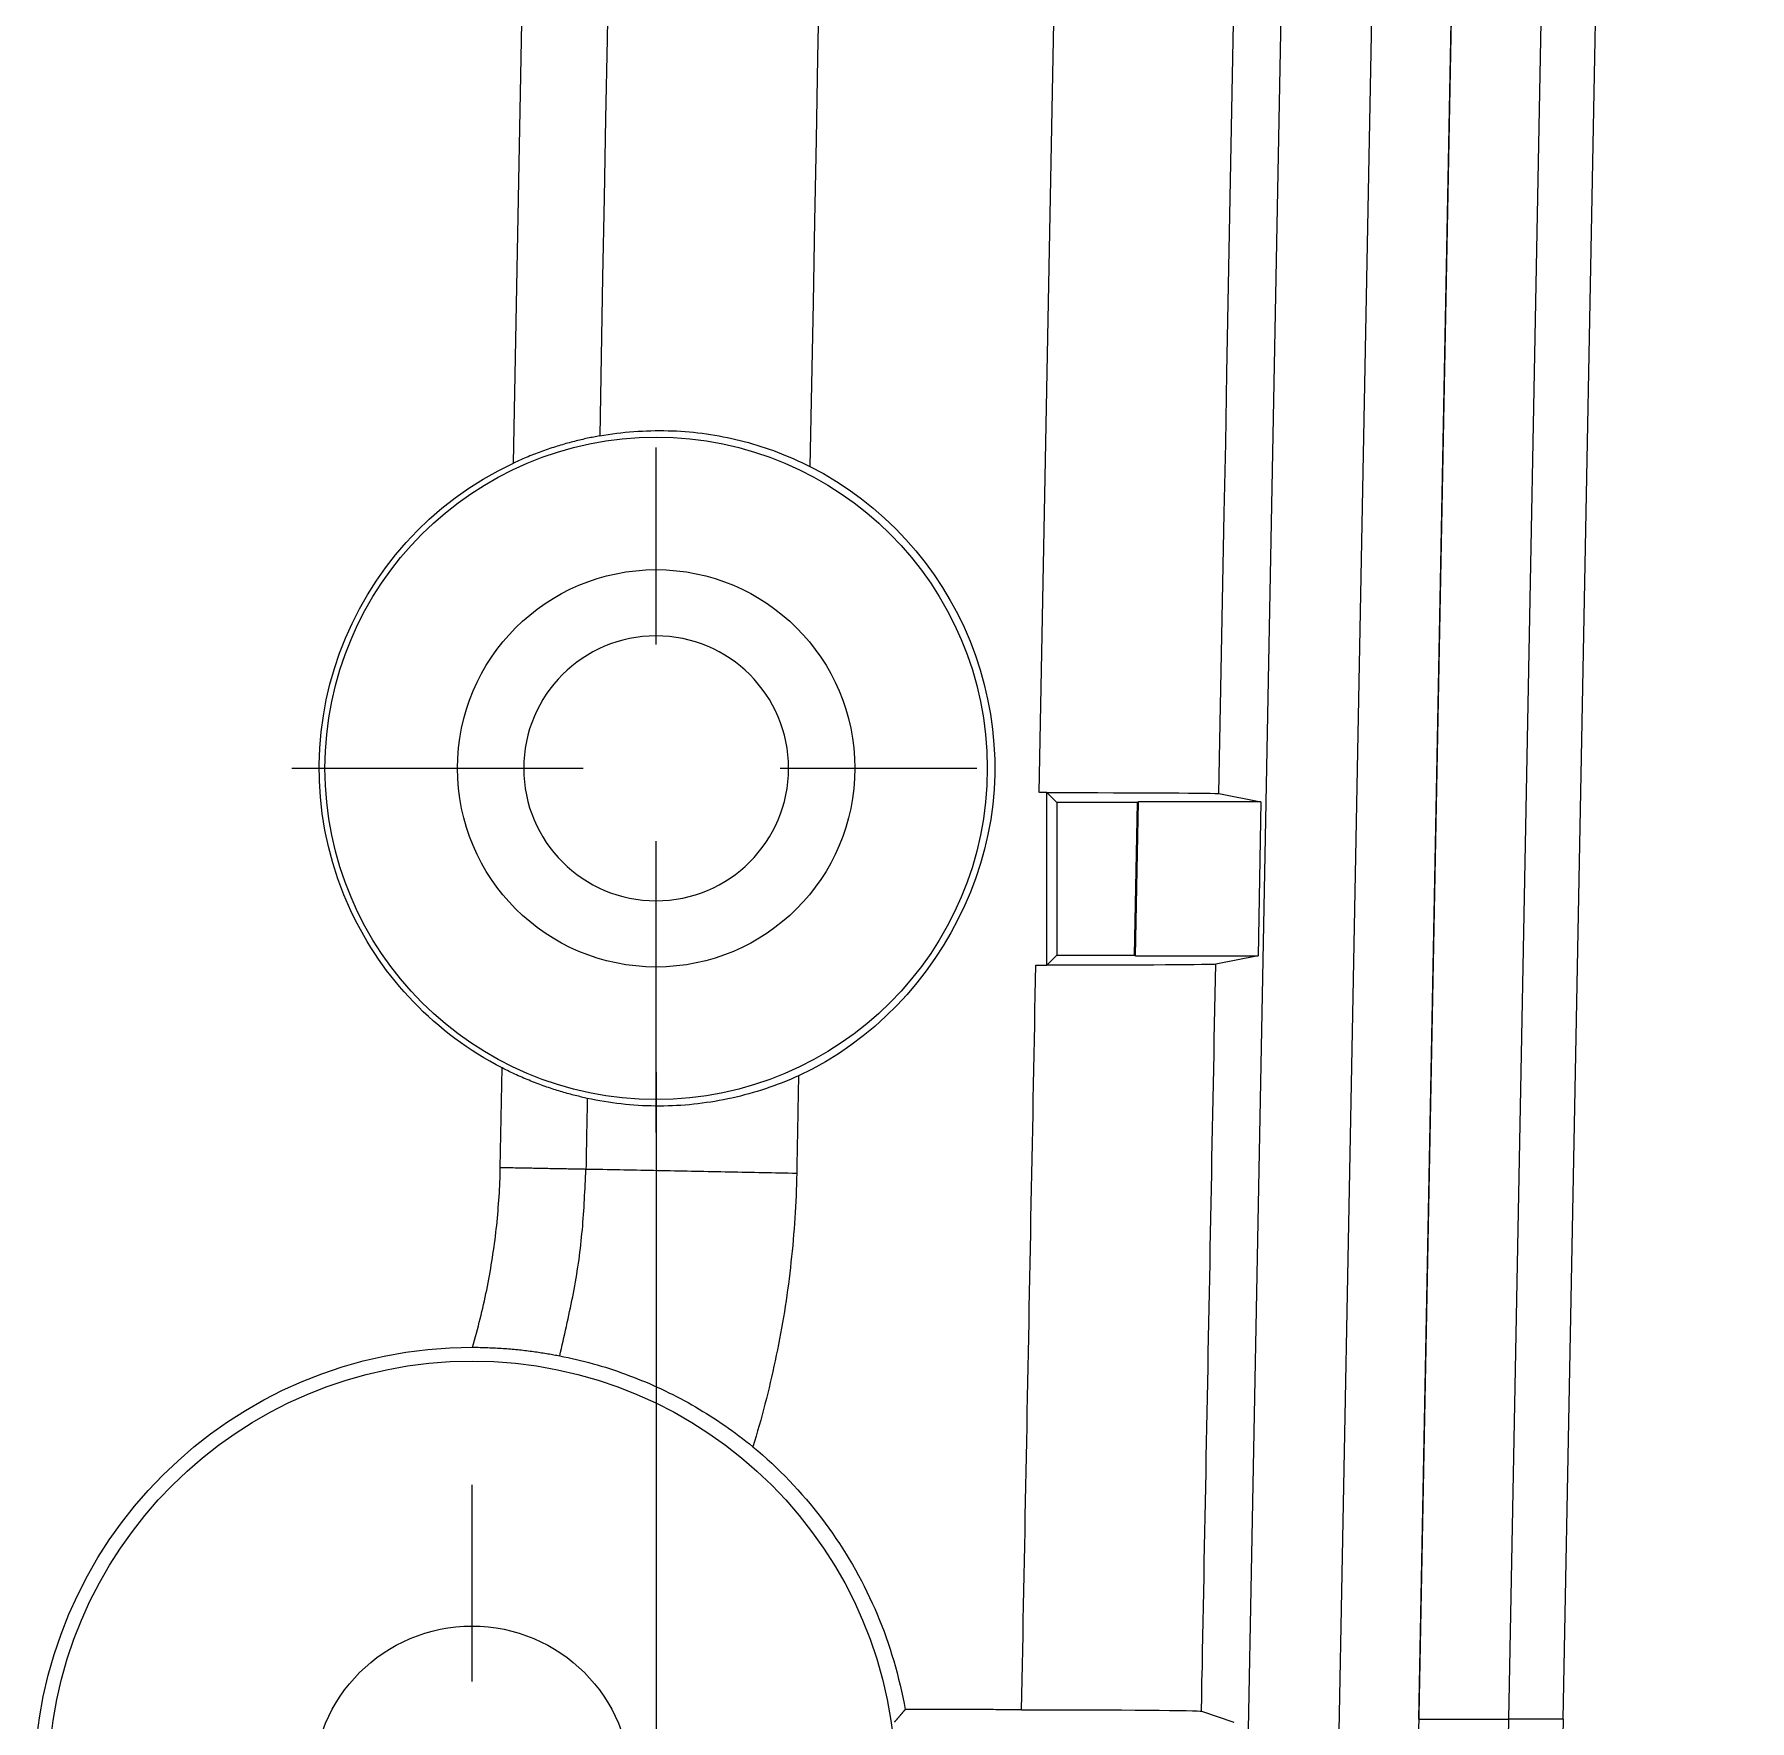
# Model space of a CAD drawing. Header units: inches. Extents: x 0 to 40, y 35.9 to 64.1.
# Drawn here: x 28.099 to 28.971, y 42.959 to 43.816 of the extents above; entities that cross this region are included whole.
import ezdxf

# ---------------------------------------------------------------- set-up
doc = ezdxf.new("R2010")
doc.units = ezdxf.units.IN
doc.header["$MEASUREMENT"] = 0
for name, pattern in [('AI-Linetype-44', [0.319717, 0.14808, -0.057213, 0.057213, -0.057213]), ('AI-Linetype-45', [0.319717, 0.14808, -0.057213, 0.057213, -0.057213]), ('AI-Linetype-51', [0.409239, 0.189542, -0.073232, 0.073232, -0.073232])]:
    doc.linetypes.add(name, pattern=pattern)
doc.layers.add('2', color=7, linetype='Continuous')

# ---------------------------------------------------------------- blocks, each defined once
blk = doc.blocks.new('block 1902')
at = {"layer": '2', "color": 7, "lineweight": 18, "true_color": 0xffffff}
blk.add_lwpolyline([(28.80289, 42.95989), (28.8484, 42.95989)], dxfattribs=at)
blk = doc.blocks.new('block 1905')
at = {"layer": '2', "color": 80, "lineweight": 18, "true_color": 0x3fff00}
blk.add_lwpolyline([(28.94325, 47.93785), (28.8484, 42.95989)], dxfattribs=at)
blk = doc.blocks.new('block 1907')
at = {"layer": '2', "color": 80, "lineweight": 18, "true_color": 0x3fff00}
blk.add_lwpolyline([(28.80289, 42.95989), (28.89774, 47.93871)], dxfattribs=at)
blk = doc.blocks.new('block 1908')
at = {"layer": '2', "color": 80, "lineweight": 18, "true_color": 0x3fff00}
blk.add_lwpolyline([(28.80289, 42.95989), (28.8484, 42.95989)], dxfattribs=at)
blk = doc.blocks.new('block 1912')
at = {"layer": '2', "color": 80, "lineweight": 18, "true_color": 0x3fff00}
blk.add_lwpolyline([(28.8762, 42.95989), (28.8484, 42.95989)], dxfattribs=at)
blk = doc.blocks.new('block 1913')
at = {"layer": '2', "color": 80, "lineweight": 18, "true_color": 0x3fff00}
blk.add_lwpolyline([(28.8762, 42.95989), (28.97101, 47.93733)], dxfattribs=at)
blk = doc.blocks.new('block 1937')
at = {"layer": '2', "color": 7, "lineweight": 18, "true_color": 0xffffff}
blk.add_lwpolyline([(28.61889, 43.42564), (28.61889, 43.34816)], dxfattribs=at)
blk = doc.blocks.new('block 1943')
at = {"layer": '2', "color": 7, "lineweight": 18, "true_color": 0xffffff}
blk.add_lwpolyline([(28.65823, 43.34816), (28.65885, 43.34778)], dxfattribs=at)
blk = doc.blocks.new('block 1987')
at = {"layer": '2', "color": 7, "lineweight": 18, "true_color": 0xffffff}
blk.add_lwpolyline([(28.72262, 43.42598), (28.66034, 43.42598)], dxfattribs=at)
blk = doc.blocks.new('block 1993')
at = {"layer": '2', "color": 7, "lineweight": 18, "true_color": 0xffffff}
blk.add_lwpolyline([(28.65971, 43.42564), (28.61889, 43.42564)], dxfattribs=at)
blk = doc.blocks.new('block 1995')
at = {"layer": '2', "color": 7, "lineweight": 18, "true_color": 0xffffff}
blk.add_lwpolyline([(28.65885, 43.34778), (28.72114, 43.34778)], dxfattribs=at)
blk = doc.blocks.new('block 2027')
at = {"layer": '2', "color": 7, "lineweight": 18, "true_color": 0xffffff}
blk.add_lwpolyline([(28.72114, 43.34778), (28.69964, 43.3435)], dxfattribs=at)
blk = doc.blocks.new('block 2060')
at = {"layer": '2', "color": 7, "lineweight": 18, "true_color": 0xffffff}
blk.add_lwpolyline([(28.34287, 43.5982), (28.38132, 45.63112)], dxfattribs=at)
blk = doc.blocks.new('block 2063')
at = {"layer": '2', "color": 7, "lineweight": 18, "true_color": 0xffffff}
blk.add_lwpolyline([(28.8762, 42.95989), (28.8484, 42.95989)], dxfattribs=at)
blk = doc.blocks.new('block 2082')
at = {"layer": '2', "color": 7, "lineweight": 18, "true_color": 0xffffff}
blk.add_lwpolyline([(28.72262, 43.42598), (28.72114, 43.34778)], dxfattribs=at)
blk = doc.blocks.new('block 2101')
at = {"layer": '2', "color": 7, "lineweight": 18, "true_color": 0xffffff}
blk.add_lwpolyline([(28.76172, 42.91831), (28.85736, 47.9395)], dxfattribs=at)
blk = doc.blocks.new('block 2104')
at = {"layer": '2', "color": 7, "lineweight": 18, "true_color": 0xffffff}
blk.add_lwpolyline([(28.89774, 47.93871), (28.8021, 42.91755)], dxfattribs=at)
blk = doc.blocks.new('block 2141')
at = {"layer": '2', "color": 7, "lineweight": 18, "true_color": 0xffffff}
blk.add_lwpolyline([(28.61376, 43.34302), (28.61376, 43.43077)], dxfattribs=at)
blk = doc.blocks.new('block 2202')
at = {"layer": '2', "color": 7, "lineweight": 18, "true_color": 0xffffff}
blk.add_lwpolyline([(28.33608, 43.24015), (28.33705, 43.29083)], dxfattribs=at)
blk = doc.blocks.new('block 2207')
at = {"layer": '2', "color": 7, "lineweight": 18, "true_color": 0xffffff}
blk.add_lwpolyline([(28.61889, 43.42564), (28.61376, 43.43077)], dxfattribs=at)
blk = doc.blocks.new('block 2208')
at = {"layer": '2', "color": 7, "lineweight": 18, "true_color": 0xffffff}
blk.add_lwpolyline([(28.61376, 43.34302), (28.61889, 43.34816)], dxfattribs=at)
blk = doc.blocks.new('block 2209')
at = {"layer": '2', "color": 7, "lineweight": 18, "true_color": 0xffffff}
blk.add_lwpolyline([(28.61889, 43.34816), (28.65823, 43.34816)], dxfattribs=at)
blk = doc.blocks.new('block 2210')
at = {"layer": '2', "color": 7, "lineweight": 18, "true_color": 0xffffff}
blk.add_lwpolyline([(28.65971, 43.42564), (28.65823, 43.34816)], dxfattribs=at)
blk = doc.blocks.new('block 2211')
at = {"layer": '2', "color": 7, "lineweight": 18, "true_color": 0xffffff}
blk.add_lwpolyline([(28.66034, 43.42598), (28.65971, 43.42564)], dxfattribs=at)
blk = doc.blocks.new('block 2212')
at = {"layer": '2', "color": 7, "lineweight": 18, "true_color": 0xffffff}
blk.add_lwpolyline([(28.65885, 43.34778), (28.66034, 43.42598)], dxfattribs=at)
blk = doc.blocks.new('block 2219')
at = {"layer": '2', "color": 7, "lineweight": 18, "true_color": 0xffffff}
blk.add_lwpolyline([(28.7013, 43.43025), (28.72262, 43.42598)], dxfattribs=at)
blk = doc.blocks.new('block 2220')
at = {"layer": '2', "color": 7, "lineweight": 18, "true_color": 0xffffff}
blk.add_lwpolyline([(28.69241, 42.96399), (28.70884, 42.95848)], dxfattribs=at)
blk = doc.blocks.new('block 2222')
at = {"layer": '2', "color": 7, "lineweight": 18, "true_color": 0xffffff}
blk.add_lwpolyline([(28.71563, 42.91917), (28.8113, 47.94036)], dxfattribs=at)
blk = doc.blocks.new('block 2228')
at = {"layer": '2', "color": 7, "lineweight": 18, "true_color": 0xffffff}
blk.add_lwpolyline([(28.8484, 42.95989), (28.84737, 42.90456)], dxfattribs=at)
blk = doc.blocks.new('block 2230')
at = {"layer": '2', "color": 7, "lineweight": 18, "true_color": 0xffffff}
blk.add_lwpolyline([(28.8762, 42.95989), (28.87524, 42.90815)], dxfattribs=at)
blk = doc.blocks.new('block 2270')
at = {"layer": '2', "color": 7, "lineweight": 18, "true_color": 0xffffff}
blk.add_open_spline([(28.58354, 43.4431), (28.58354, 43.53602), (28.5082, 43.61136), (28.41525, 43.61136), (28.32234, 43.61136), (28.24699, 43.53602), (28.24699, 43.4431), (28.24699, 43.35015), (28.32234, 43.27481), (28.41525, 43.27481), (28.5082, 43.27481), (28.58354, 43.35015), (28.58354, 43.4431), (28.58354, 43.4431), (28.58354, 43.4431), (28.58354, 43.4431)], degree=3, knots=[0, 0, 0, 0, 1, 1, 1, 2, 2, 2, 3, 3, 3, 4, 4, 4, 5, 5, 5, 5], dxfattribs=at)
blk = doc.blocks.new('block 2276')
at = {"layer": '2', "color": 7, "lineweight": 18, "true_color": 0xffffff}
blk.add_open_spline([(28.5371, 42.92651), (28.5371, 43.04543), (28.44064, 43.1419), (28.32172, 43.1419), (28.20276, 43.1419), (28.10633, 43.04543), (28.10633, 42.92651), (28.10633, 42.80755), (28.20276, 42.71112), (28.32172, 42.71112), (28.44064, 42.71112), (28.5371, 42.80755), (28.5371, 42.92651), (28.5371, 42.92651), (28.5371, 42.92651), (28.5371, 42.92651)], degree=3, knots=[0, 0, 0, 0, 1, 1, 1, 2, 2, 2, 3, 3, 3, 4, 4, 4, 5, 5, 5, 5], dxfattribs=at)
blk = doc.blocks.new('block 2300')
at = {"layer": '2', "color": 7, "lineweight": 18, "true_color": 0xffffff}
blk.add_open_spline([(28.51623, 43.4431), (28.51623, 43.49884), (28.47103, 43.54404), (28.41525, 43.54404), (28.35951, 43.54404), (28.31431, 43.49884), (28.31431, 43.4431), (28.31431, 43.38733), (28.35951, 43.34213), (28.41525, 43.34213), (28.47103, 43.34213), (28.51623, 43.38733), (28.51623, 43.4431), (28.51623, 43.4431), (28.51623, 43.4431), (28.51623, 43.4431)], degree=3, knots=[0, 0, 0, 0, 1, 1, 1, 2, 2, 2, 3, 3, 3, 4, 4, 4, 5, 5, 5, 5], dxfattribs=at)
blk = doc.blocks.new('block 2301')
at = {"layer": '2', "color": 7, "lineweight": 18, "true_color": 0xffffff}
blk.add_open_spline([(28.34797, 43.4431), (28.34797, 43.48027), (28.37808, 43.51038), (28.41525, 43.51038), (28.45242, 43.51038), (28.48257, 43.48027), (28.48257, 43.4431), (28.48257, 43.40593), (28.45242, 43.37578), (28.41525, 43.37578), (28.37808, 43.37578), (28.34797, 43.40593), (28.34797, 43.4431), (28.34797, 43.4431), (28.34797, 43.4431), (28.34797, 43.4431)], degree=3, knots=[0, 0, 0, 0, 1, 1, 1, 2, 2, 2, 3, 3, 3, 4, 4, 4, 5, 5, 5, 5], dxfattribs=at)
blk = doc.blocks.new('block 2307')
at = {"layer": '2', "color": 7, "lineweight": 18, "true_color": 0xffffff}
blk.add_open_spline([(28.40247, 42.92651), (28.40247, 42.97109), (28.3663, 43.00726), (28.32172, 43.00726), (28.2771, 43.00726), (28.24093, 42.97109), (28.24093, 42.92651), (28.24093, 42.8819), (28.2771, 42.84572), (28.32172, 42.84572), (28.3663, 42.84572), (28.40247, 42.8819), (28.40247, 42.92651), (28.40247, 42.92651), (28.40247, 42.92651), (28.40247, 42.92651)], degree=3, knots=[0, 0, 0, 0, 1, 1, 1, 2, 2, 2, 3, 3, 3, 4, 4, 4, 5, 5, 5, 5], dxfattribs=at)
blk = doc.blocks.new('block 2337')
at = {"layer": '2', "color": 7, "lineweight": 18, "true_color": 0xffffff}
blk.add_open_spline([(28.09947, 42.91738), (28.09934, 42.92052), (28.09927, 42.92362), (28.09927, 42.92672), (28.0994, 43.04957), (28.19907, 43.14903), (28.32192, 43.14893)], degree=3, knots=[0, 0, 0, 0, 1, 1, 1, 2, 2, 2, 2], dxfattribs=at)
blk = doc.blocks.new('block 2393')
at = {"layer": '2', "color": 7, "lineweight": 18, "true_color": 0xffffff}
blk.add_open_spline([(28.33705, 43.29083), (28.30329, 43.30819), (28.27624, 43.33627), (28.26015, 43.37069), (28.22019, 43.45633), (28.25719, 43.5582), (28.34287, 43.5982)], degree=3, knots=[0, 0, 0, 0, 1, 1, 1, 2, 2, 2, 2], dxfattribs=at)
blk = doc.blocks.new('block 2411')
at = {"layer": '2', "color": 7, "lineweight": 18, "true_color": 0xffffff}
blk.add_open_spline([(28.60101, 42.96478), (28.65127, 42.96478), (28.69117, 42.96441), (28.69241, 42.96399)], degree=3, dxfattribs=at)
blk = doc.blocks.new('block 2447')
at = {"layer": '2', "color": 7, "lineweight": 18, "true_color": 0xffffff}
blk.add_open_spline([(28.69964, 43.3435), (28.69833, 43.34326), (28.66161, 43.34306), (28.61376, 43.34302)], degree=3, dxfattribs=at)
blk = doc.blocks.new('block 2448')
at = {"layer": '2', "color": 7, "lineweight": 18, "true_color": 0xffffff}
blk.add_open_spline([(28.61376, 43.43077), (28.66233, 43.43073), (28.70002, 43.43053), (28.7013, 43.43025)], degree=3, dxfattribs=at)
blk = doc.blocks.new('block 2481')
at = {"layer": '2', "color": 7, "lineweight": 18, "true_color": 0xffffff}
blk.add_lwpolyline([(28.38659, 43.61198), (28.38876, 43.61236), (28.39089, 43.6127), (28.39306, 43.61301), (28.39523, 43.61332), (28.39741, 43.61357), (28.39958, 43.61381), (28.40175, 43.61401), (28.40392, 43.61419), (28.40612, 43.61436), (28.40829, 43.61446), (28.41046, 43.61456), (28.41263, 43.61463), (28.4148, 43.61467), (28.41697, 43.6147), (28.41914, 43.6147), (28.42131, 43.61463), (28.42348, 43.61456), (28.42566, 43.6145), (28.42783, 43.61436), (28.43, 43.61422), (28.43217, 43.61401), (28.43434, 43.61381), (28.43647, 43.61357), (28.43864, 43.61332), (28.44081, 43.61301), (28.44295, 43.6127), (28.44512, 43.61236), (28.44726, 43.61198), (28.44939, 43.61157), (28.45153, 43.61115), (28.45366, 43.61067), (28.4558, 43.61019), (28.45794, 43.60967), (28.46007, 43.60912), (28.46221, 43.60857), (28.46431, 43.60795), (28.46645, 43.60733), (28.46855, 43.60664), (28.47065, 43.60595), (28.47275, 43.60526), (28.47485, 43.6045), (28.47695, 43.60375), (28.47902, 43.60292), (28.48109, 43.60209), (28.48319, 43.60123), (28.48526, 43.60034), (28.48729, 43.59941), (28.48935, 43.59848), (28.49142, 43.59751), (28.49345, 43.59648)], dxfattribs=at)
blk = doc.blocks.new('block 2483')
at = {"layer": '2', "color": 7, "lineweight": 18, "true_color": 0xffffff}
blk.add_lwpolyline([(28.3663, 43.14455), (28.36671, 43.14644), (28.36716, 43.14831), (28.36757, 43.15017), (28.36802, 43.15206), (28.36843, 43.15392), (28.36888, 43.15578), (28.36929, 43.15768), (28.36971, 43.15954), (28.37012, 43.16143), (28.37053, 43.16329), (28.37095, 43.16519), (28.37133, 43.16705), (28.37174, 43.16894), (28.37212, 43.1708), (28.3725, 43.1727), (28.37288, 43.17456), (28.37326, 43.17645), (28.3736, 43.17835), (28.37394, 43.18021), (28.37429, 43.1821), (28.3746, 43.184), (28.37494, 43.18589), (28.37522, 43.18779), (28.37553, 43.18965), (28.3758, 43.19158), (28.37608, 43.19344), (28.37632, 43.19537), (28.37656, 43.19726), (28.3768, 43.19915), (28.37701, 43.20105), (28.37722, 43.20294), (28.37742, 43.20487), (28.3776, 43.20677), (28.37777, 43.20866), (28.37794, 43.21059), (28.37808, 43.21249), (28.37822, 43.21442), (28.37835, 43.21631), (28.37849, 43.21824), (28.37863, 43.22017), (28.37873, 43.22206), (28.37884, 43.22399), (28.37894, 43.22589), (28.37904, 43.22782), (28.37915, 43.22975), (28.37925, 43.23168), (28.37935, 43.23357), (28.37942, 43.2355), (28.37953, 43.23743), (28.37963, 43.23932)], dxfattribs=at)
blk = doc.blocks.new('block 2497')
at = {"layer": '2', "color": 7, "lineweight": 18, "true_color": 0xffffff}
blk.add_lwpolyline([(28.3911, 43.8539), (28.39034, 43.81355), (28.38958, 43.77325), (28.38886, 43.73294), (28.3881, 43.69263), (28.38735, 43.65229), (28.38659, 43.61198)], dxfattribs=at)
blk = doc.blocks.new('block 2532')
at = {"layer": '2', "color": 7, "lineweight": 18, "true_color": 0xffffff}
blk.add_lwpolyline([(28.4867, 43.23722), (28.48457, 43.23729), (28.48243, 43.23733), (28.48029, 43.23736), (28.47812, 43.2374), (28.47599, 43.23746), (28.47385, 43.2375), (28.47172, 43.23753), (28.46958, 43.23757), (28.46744, 43.2376), (28.46527, 43.23767), (28.46314, 43.23771), (28.461, 43.23774), (28.45887, 43.23777), (28.45673, 43.23781), (28.45459, 43.23788), (28.45242, 43.23791), (28.45029, 43.23795), (28.44815, 43.23798), (28.44602, 43.23802), (28.44388, 43.23808), (28.44174, 43.23812), (28.43957, 43.23815), (28.43744, 43.23819), (28.4353, 43.23826), (28.43317, 43.23829), (28.43103, 43.23833), (28.42889, 43.23836), (28.42672, 43.23843), (28.42459, 43.23846), (28.42245, 43.2385), (28.42032, 43.23853), (28.41818, 43.23857), (28.41604, 43.23864), (28.41387, 43.23867), (28.41174, 43.2387), (28.4096, 43.23874), (28.40746, 43.23877), (28.40533, 43.23884), (28.40319, 43.23888), (28.40102, 43.23891), (28.39889, 43.23895), (28.39675, 43.23901), (28.39461, 43.23905), (28.39248, 43.23908), (28.39034, 43.23912), (28.38821, 43.23919), (28.38604, 43.23922), (28.3839, 43.23926), (28.38176, 43.23929), (28.37963, 43.23932)], dxfattribs=at)
blk = doc.blocks.new('block 2580')
at = {"layer": '2', "color": 7, "lineweight": 18, "true_color": 0xffffff}
blk.add_lwpolyline([(28.48763, 43.28687), (28.48557, 43.28594), (28.4835, 43.28504), (28.4814, 43.28418), (28.4793, 43.28335), (28.47723, 43.28253), (28.47513, 43.28177), (28.47299, 43.28101), (28.47089, 43.28029), (28.46875, 43.2796), (28.46665, 43.27894), (28.46452, 43.27829), (28.46238, 43.2777), (28.46024, 43.27712), (28.45811, 43.27657), (28.45597, 43.27605), (28.4538, 43.27557), (28.45167, 43.27508), (28.44953, 43.27467), (28.44736, 43.27426), (28.44519, 43.27388), (28.44305, 43.27353), (28.44088, 43.27322), (28.43871, 43.27291), (28.43654, 43.27264), (28.43437, 43.2724), (28.4322, 43.27219), (28.43003, 43.27202), (28.42786, 43.27185), (28.42569, 43.27171), (28.42352, 43.27164), (28.42135, 43.27154), (28.41918, 43.2715), (28.41701, 43.2715), (28.41484, 43.2715), (28.41267, 43.27154), (28.4105, 43.27161), (28.40833, 43.27167), (28.40616, 43.27181), (28.40399, 43.27195), (28.40182, 43.27212), (28.39964, 43.27233), (28.39751, 43.27257), (28.39534, 43.27281), (28.39317, 43.27309), (28.391, 43.27343), (28.38886, 43.27374), (28.38669, 43.27412), (28.38456, 43.27453), (28.38242, 43.27495), (28.38028, 43.27539)], dxfattribs=at)
blk = doc.blocks.new('block 2621')
at = {"layer": '2', "color": 7, "lineweight": 18, "true_color": 0xffffff}
blk.add_open_spline([(28.60825, 43.34302), (28.60835, 43.34302), (28.60845, 43.34302), (28.60845, 43.34302), (28.60856, 43.34302), (28.60866, 43.34302), (28.60866, 43.34302), (28.6088, 43.34302), (28.6089, 43.34302), (28.6089, 43.34302), (28.609, 43.34302), (28.60911, 43.34302), (28.60911, 43.34302), (28.60924, 43.34302), (28.60935, 43.34302), (28.60935, 43.34302), (28.60945, 43.34302), (28.60955, 43.34302), (28.60955, 43.34302), (28.60966, 43.34302), (28.6098, 43.34302), (28.6098, 43.34302), (28.6099, 43.34302), (28.61, 43.34302), (28.61, 43.34302), (28.61011, 43.34302), (28.61021, 43.34302), (28.61021, 43.34302), (28.61035, 43.34302), (28.61045, 43.34302), (28.61045, 43.34302), (28.61055, 43.34302), (28.61066, 43.34302), (28.61066, 43.34302), (28.61076, 43.34302), (28.6109, 43.34302), (28.6109, 43.34302), (28.611, 43.34302), (28.6111, 43.34302), (28.6111, 43.34302), (28.61121, 43.34302), (28.61131, 43.34302), (28.61131, 43.34302), (28.61145, 43.34302), (28.61155, 43.34302), (28.61155, 43.34302), (28.61166, 43.34302), (28.61176, 43.34302), (28.61176, 43.34302), (28.61186, 43.34302), (28.612, 43.34302), (28.612, 43.34302), (28.6121, 43.34302), (28.61221, 43.34302), (28.61221, 43.34302), (28.61231, 43.34302), (28.61245, 43.34302), (28.61245, 43.34302), (28.61255, 43.34302), (28.61265, 43.34302), (28.61265, 43.34302), (28.61276, 43.34302), (28.61286, 43.34302), (28.61286, 43.34302), (28.613, 43.34302), (28.6131, 43.34302), (28.6131, 43.34302), (28.61321, 43.34302), (28.61331, 43.34302), (28.61331, 43.34302), (28.61341, 43.34302), (28.61355, 43.34302), (28.61355, 43.34302), (28.61365, 43.34302), (28.61376, 43.34302), (28.61376, 43.34302)], degree=3, knots=[0, 0, 0, 0, 1, 1, 1, 2, 2, 2, 3, 3, 3, 4, 4, 4, 5, 5, 5, 6, 6, 6, 7, 7, 7, 8, 8, 8, 9, 9, 9, 10, 10, 10, 11, 11, 11, 12, 12, 12, 13, 13, 13, 14, 14, 14, 15, 15, 15, 16, 16, 16, 17, 17, 17, 18, 18, 18, 19, 19, 19, 20, 20, 20, 21, 21, 21, 22, 22, 22, 23, 23, 23, 24, 24, 24, 25, 25, 25, 25], dxfattribs=at)
blk = doc.blocks.new('block 2623')
at = {"layer": '2', "color": 7, "lineweight": 18, "true_color": 0xffffff}
blk.add_lwpolyline([(28.60101, 42.96478), (28.5998, 42.96478), (28.59863, 42.96478), (28.59746, 42.96478), (28.59626, 42.96478), (28.59508, 42.96478), (28.59391, 42.96478), (28.59271, 42.96478), (28.59154, 42.96478), (28.59037, 42.96478), (28.58916, 42.96478), (28.58799, 42.96478), (28.58678, 42.96482), (28.58561, 42.96482), (28.58444, 42.96482), (28.58323, 42.96482), (28.58206, 42.96482), (28.58089, 42.96482), (28.57969, 42.96482), (28.57851, 42.96482), (28.57734, 42.96482), (28.57614, 42.96482), (28.57497, 42.96482), (28.57376, 42.96482), (28.57259, 42.96482), (28.57142, 42.96482), (28.57021, 42.96482), (28.56904, 42.96482), (28.56787, 42.96482), (28.56666, 42.96482), (28.56549, 42.96482), (28.56432, 42.96482), (28.56311, 42.96482), (28.56194, 42.96482), (28.56074, 42.96482), (28.55957, 42.96482), (28.55839, 42.96482), (28.55719, 42.96482), (28.55602, 42.96482), (28.55481, 42.96482), (28.55364, 42.96482), (28.55247, 42.96482), (28.55126, 42.96482), (28.55009, 42.96482), (28.54892, 42.96482), (28.54771, 42.96482), (28.54654, 42.96482), (28.54537, 42.96482), (28.54417, 42.96482), (28.543, 42.96482), (28.54179, 42.96482)], dxfattribs=at)
blk = doc.blocks.new('block 2689')
at = {"layer": '2', "color": 7, "lineweight": 18, "true_color": 0xffffff}
blk.add_lwpolyline([(28.4867, 43.23722), (28.48663, 43.23443), (28.48656, 43.23161), (28.48646, 43.22878), (28.48636, 43.22596), (28.48625, 43.22313), (28.48612, 43.22031), (28.48594, 43.21748), (28.48577, 43.21466), (28.48557, 43.21187), (28.48536, 43.20904), (28.48515, 43.20622), (28.48491, 43.20343), (28.48467, 43.2006), (28.48439, 43.19778), (28.48412, 43.19499), (28.48381, 43.1922), (28.4835, 43.18937), (28.48319, 43.18658), (28.48281, 43.18376), (28.48246, 43.18096), (28.48209, 43.17817), (28.48171, 43.17538), (28.48129, 43.17259), (28.48085, 43.1698), (28.48043, 43.16701), (28.47998, 43.16422), (28.4795, 43.16143), (28.47902, 43.15867), (28.4785, 43.15588), (28.47799, 43.15313), (28.47747, 43.15034), (28.47692, 43.14758), (28.47633, 43.14483), (28.47578, 43.14207), (28.47516, 43.13931), (28.47458, 43.13656), (28.47396, 43.1338), (28.4733, 43.13105), (28.47265, 43.12832), (28.47199, 43.12557), (28.4713, 43.12281), (28.47058, 43.12009), (28.46989, 43.11737), (28.46913, 43.11465), (28.46841, 43.11192), (28.46765, 43.1092), (28.46686, 43.10652), (28.46607, 43.10379), (28.46527, 43.10111), (28.46445, 43.09839)], dxfattribs=at)
blk = doc.blocks.new('block 2695')
at = {"layer": '2', "color": 7, "lineweight": 18, "true_color": 0xffffff}
blk.add_lwpolyline([(28.46445, 43.09839), (28.46689, 43.09635), (28.46927, 43.09425), (28.47165, 43.09215), (28.47399, 43.09001), (28.4763, 43.08784), (28.47854, 43.08564), (28.48078, 43.0834), (28.48298, 43.08113), (28.48515, 43.07882), (28.48729, 43.07651), (28.48939, 43.07417), (28.49146, 43.07179), (28.49349, 43.06938), (28.49549, 43.06693), (28.49745, 43.06449), (28.49935, 43.06201), (28.50124, 43.05949), (28.5031, 43.05694), (28.50493, 43.05439), (28.50668, 43.05181), (28.50844, 43.04919), (28.51013, 43.04654), (28.51182, 43.04388), (28.51344, 43.0412), (28.51502, 43.03851), (28.51657, 43.03579), (28.51809, 43.03303), (28.51957, 43.03028), (28.52102, 43.02749), (28.52239, 43.02466), (28.52377, 43.02184), (28.52508, 43.01898), (28.52636, 43.01612), (28.5276, 43.01326), (28.5288, 43.01033), (28.52994, 43.0074), (28.53108, 43.00447), (28.53214, 43.00151), (28.53318, 42.99855), (28.53418, 42.99555), (28.53514, 42.99255), (28.53604, 42.98952), (28.53693, 42.98649), (28.53776, 42.98342), (28.53852, 42.98036), (28.53927, 42.97729), (28.53996, 42.97419), (28.54062, 42.97109), (28.54124, 42.96795), (28.54179, 42.96482)], dxfattribs=at)
blk = doc.blocks.new('block 2698')
at = {"layer": '2', "color": 7, "lineweight": 18, "true_color": 0xffffff}
blk.add_lwpolyline([(28.60101, 42.96478), (28.60115, 42.97236), (28.60129, 42.97991), (28.60142, 42.98749), (28.6016, 42.99507), (28.60173, 43.00261), (28.60187, 43.01019), (28.60201, 43.01774), (28.60215, 43.02532), (28.60232, 43.03289), (28.60246, 43.04044), (28.6026, 43.04802), (28.60273, 43.05556), (28.60287, 43.06314), (28.60304, 43.07069), (28.60318, 43.07827), (28.60332, 43.08581), (28.60346, 43.09339), (28.60359, 43.10097), (28.60377, 43.10851), (28.6039, 43.11609), (28.60404, 43.12364), (28.60418, 43.13122), (28.60432, 43.1388), (28.60449, 43.14634), (28.60463, 43.15392), (28.60477, 43.16147), (28.6049, 43.16904), (28.60504, 43.17659), (28.60518, 43.18417), (28.60535, 43.19171), (28.60549, 43.19929), (28.60563, 43.20687), (28.60576, 43.21442), (28.60594, 43.222), (28.60607, 43.22954), (28.60621, 43.23712), (28.60635, 43.2447), (28.60649, 43.25224), (28.60663, 43.25982), (28.6068, 43.26737), (28.60694, 43.27495), (28.60707, 43.28249), (28.60721, 43.29007), (28.60735, 43.29762), (28.60752, 43.30519), (28.60766, 43.31277), (28.6078, 43.32032), (28.60794, 43.3279), (28.60807, 43.33544), (28.60825, 43.34302)], dxfattribs=at)
blk = doc.blocks.new('block 2700')
at = {"layer": '2', "color": 7, "lineweight": 18, "true_color": 0xffffff}
blk.add_lwpolyline([(28.60993, 43.43077), (28.61062, 43.46636), (28.61131, 43.50194), (28.612, 43.53753), (28.61265, 43.57312), (28.61334, 43.60871), (28.61403, 43.6443), (28.61472, 43.67988), (28.61538, 43.71547), (28.61607, 43.75106), (28.61675, 43.78665), (28.61741, 43.82223)], dxfattribs=at)
blk = doc.blocks.new('block 2728')
at = {"layer": '2', "color": 7, "lineweight": 18, "true_color": 0xffffff}
blk.add_open_spline([(28.61376, 43.43077), (28.61362, 43.43077), (28.61352, 43.43077), (28.61352, 43.43077), (28.61338, 43.43077), (28.61331, 43.43077), (28.61331, 43.43077), (28.61314, 43.43077), (28.61307, 43.43077), (28.61307, 43.43077), (28.61293, 43.43077), (28.61286, 43.43077), (28.61286, 43.43077), (28.61269, 43.43077), (28.61262, 43.43077), (28.61262, 43.43077), (28.61248, 43.43077), (28.61238, 43.43077), (28.61238, 43.43077), (28.61224, 43.43077), (28.61217, 43.43077), (28.61217, 43.43077), (28.612, 43.43077), (28.61193, 43.43077), (28.61193, 43.43077), (28.61179, 43.43077), (28.61169, 43.43077), (28.61169, 43.43077), (28.61155, 43.43077), (28.61148, 43.43077), (28.61148, 43.43077), (28.61131, 43.43077), (28.61124, 43.43077), (28.61124, 43.43077), (28.6111, 43.43077), (28.61104, 43.43077), (28.61104, 43.43077), (28.61086, 43.43077), (28.61079, 43.43077), (28.61079, 43.43077), (28.61062, 43.43077), (28.61055, 43.43077), (28.61055, 43.43077), (28.61042, 43.43077), (28.61035, 43.43077), (28.61035, 43.43077), (28.61017, 43.43077), (28.61011, 43.43077), (28.61011, 43.43077)], degree=3, knots=[0, 0, 0, 0, 1, 1, 1, 2, 2, 2, 3, 3, 3, 4, 4, 4, 5, 5, 5, 6, 6, 6, 7, 7, 7, 8, 8, 8, 9, 9, 9, 10, 10, 10, 11, 11, 11, 12, 12, 12, 13, 13, 13, 14, 14, 14, 15, 15, 15, 16, 16, 16, 16], dxfattribs=at)
blk = doc.blocks.new('block 2729')
at = {"layer": '2', "color": 7, "lineweight": 18, "true_color": 0xffffff}
blk.add_lwpolyline([(28.48763, 43.28687), (28.48763, 43.28587), (28.4876, 43.28487), (28.48756, 43.28387), (28.48756, 43.28287), (28.48753, 43.28191), (28.48753, 43.28091), (28.48749, 43.27991), (28.48749, 43.27891), (28.48746, 43.27791), (28.48746, 43.27694), (28.48743, 43.27595), (28.48743, 43.27495), (28.48739, 43.27395), (28.48736, 43.27295), (28.48736, 43.27198), (28.48732, 43.27098), (28.48732, 43.26999), (28.48729, 43.26899), (28.48729, 43.26799), (28.48725, 43.26702), (28.48725, 43.26602), (28.48722, 43.26502), (28.48722, 43.26403), (28.48718, 43.26303), (28.48718, 43.26206), (28.48715, 43.26106), (28.48715, 43.26006), (28.48712, 43.25906), (28.48708, 43.25807), (28.48708, 43.2571), (28.48705, 43.2561), (28.48705, 43.2551), (28.48701, 43.2541), (28.48701, 43.2531), (28.48698, 43.25214), (28.48698, 43.25114), (28.48694, 43.25014), (28.48694, 43.24914), (28.48691, 43.24814), (28.48687, 43.24714), (28.48687, 43.24618), (28.48684, 43.24518), (28.48684, 43.24418), (28.48681, 43.24318), (28.48681, 43.24218), (28.48677, 43.24122), (28.48677, 43.24022), (28.48674, 43.23922), (28.48674, 43.23822), (28.4867, 43.23722)], dxfattribs=at)
blk = doc.blocks.new('block 2730')
at = {"layer": '2', "color": 7, "lineweight": 18, "true_color": 0xffffff}
blk.add_lwpolyline([(28.49345, 43.59648), (28.50028, 43.59283), (28.50692, 43.58883), (28.51333, 43.58459), (28.51957, 43.58004), (28.5256, 43.57526), (28.53139, 43.57019), (28.53693, 43.56489), (28.54224, 43.55934), (28.54727, 43.55359), (28.55206, 43.54759), (28.55657, 43.54139), (28.56081, 43.53502), (28.56477, 43.52844), (28.56842, 43.52168), (28.57176, 43.51476), (28.57479, 43.50766), (28.57751, 43.50046), (28.57989, 43.49312), (28.58199, 43.48568), (28.58372, 43.47817), (28.58513, 43.47059), (28.58623, 43.46295), (28.58695, 43.45526), (28.58733, 43.44762), (28.58737, 43.4399), (28.58706, 43.43225), (28.58637, 43.42464), (28.5853, 43.41702), (28.58392, 43.40951), (28.5822, 43.40204), (28.58013, 43.39466), (28.57772, 43.38739), (28.575, 43.38023), (28.572, 43.37317), (28.56866, 43.36624), (28.56504, 43.35949), (28.56115, 43.35284), (28.55695, 43.3464), (28.5525, 43.34013), (28.54778, 43.33406), (28.54279, 43.32821), (28.53755, 43.32256), (28.53207, 43.31715), (28.52639, 43.31198), (28.52043, 43.30709), (28.5143, 43.30244), (28.50792, 43.2981), (28.50134, 43.29403), (28.49459, 43.29028), (28.48763, 43.28687)], dxfattribs=at)
blk = doc.blocks.new('block 2731')
at = {"layer": '2', "color": 7, "lineweight": 18, "true_color": 0xffffff}
blk.add_lwpolyline([(28.49814, 43.84563), (28.49735, 43.80411), (28.49656, 43.7626), (28.4958, 43.72105), (28.495, 43.67954), (28.49425, 43.63803), (28.49345, 43.59648)], dxfattribs=at)
blk = doc.blocks.new('block 2828')
at = {"layer": '2', "color": 7, "lineweight": 18, "true_color": 0xffffff}
blk.add_lwpolyline([(28.36626, 43.14455), (28.3684, 43.14414), (28.37053, 43.14369), (28.37267, 43.14321), (28.37477, 43.14272), (28.37691, 43.14221), (28.37901, 43.14169), (28.38111, 43.14114), (28.38321, 43.14055), (28.38531, 43.13997), (28.38738, 43.13935), (28.38948, 43.13873), (28.39155, 43.13807), (28.39362, 43.13738), (28.39565, 43.1367), (28.39772, 43.13597), (28.39975, 43.13525), (28.40182, 43.13449), (28.40385, 43.13373), (28.40585, 43.13294), (28.40788, 43.13211), (28.40988, 43.13129), (28.41187, 43.13043), (28.41387, 43.12956), (28.41587, 43.12867), (28.41783, 43.12774), (28.41983, 43.12681), (28.4218, 43.12584), (28.42373, 43.12488), (28.42569, 43.12388), (28.42762, 43.12288), (28.42955, 43.12185), (28.43148, 43.12078), (28.43341, 43.11971), (28.4353, 43.11861), (28.4372, 43.11751), (28.43906, 43.11637), (28.44095, 43.11523), (28.44281, 43.11406), (28.44467, 43.11286), (28.44653, 43.11165), (28.44836, 43.11041), (28.45018, 43.10913), (28.45201, 43.10786), (28.4538, 43.10659), (28.45563, 43.10528), (28.45738, 43.10393), (28.45918, 43.10259), (28.46093, 43.10121), (28.46269, 43.0998), (28.46445, 43.09839)], dxfattribs=at)
blk = doc.blocks.new('block 2829')
at = {"layer": '2', "color": 7, "lineweight": 18, "true_color": 0xffffff}
blk.add_open_spline([(28.54179, 42.96482), (28.54169, 42.96468), (28.54158, 42.96454), (28.54158, 42.96454), (28.54148, 42.96444), (28.54138, 42.9643), (28.54138, 42.9643), (28.54127, 42.96416), (28.54117, 42.96406), (28.54117, 42.96406), (28.54103, 42.96392), (28.54093, 42.96379), (28.54093, 42.96379), (28.54082, 42.96365), (28.54072, 42.96354), (28.54072, 42.96354), (28.54062, 42.96341), (28.54051, 42.96327), (28.54051, 42.96327), (28.54041, 42.96317), (28.54027, 42.96303), (28.54027, 42.96303), (28.54017, 42.96289), (28.54007, 42.96275), (28.54007, 42.96275), (28.53996, 42.96265), (28.53986, 42.96251), (28.53986, 42.96251), (28.53976, 42.96237), (28.53965, 42.96227), (28.53965, 42.96227), (28.53955, 42.96213), (28.53941, 42.96199), (28.53941, 42.96199), (28.53931, 42.96189), (28.53921, 42.96175), (28.53921, 42.96175), (28.5391, 42.96162), (28.539, 42.96151), (28.539, 42.96151), (28.5389, 42.96137), (28.53879, 42.96124), (28.53879, 42.96124), (28.53865, 42.9611), (28.53855, 42.961), (28.53855, 42.961), (28.53845, 42.96086), (28.53834, 42.96072), (28.53834, 42.96072), (28.53824, 42.96062), (28.53814, 42.96048), (28.53814, 42.96048), (28.53803, 42.96034), (28.5379, 42.96024), (28.5379, 42.96024), (28.53779, 42.9601), (28.53769, 42.95996), (28.53769, 42.95996), (28.53759, 42.95986), (28.53748, 42.95972), (28.53748, 42.95972), (28.53738, 42.95958), (28.53728, 42.95948), (28.53728, 42.95948), (28.53714, 42.95934), (28.53704, 42.95924), (28.53704, 42.95924), (28.53693, 42.9591), (28.53683, 42.95896), (28.53683, 42.95896), (28.53672, 42.95882), (28.53662, 42.95872), (28.53662, 42.95872), (28.53652, 42.95858), (28.53641, 42.95848), (28.53641, 42.95848)], degree=3, knots=[0, 0, 0, 0, 1, 1, 1, 2, 2, 2, 3, 3, 3, 4, 4, 4, 5, 5, 5, 6, 6, 6, 7, 7, 7, 8, 8, 8, 9, 9, 9, 10, 10, 10, 11, 11, 11, 12, 12, 12, 13, 13, 13, 14, 14, 14, 15, 15, 15, 16, 16, 16, 17, 17, 17, 18, 18, 18, 19, 19, 19, 20, 20, 20, 21, 21, 21, 22, 22, 22, 23, 23, 23, 24, 24, 24, 25, 25, 25, 25], dxfattribs=at)
blk = doc.blocks.new('block 2831')
at = {"layer": '2', "color": 7, "lineweight": 18, "true_color": 0xffffff}
blk.add_lwpolyline([(28.32192, 43.14893), (28.32289, 43.14893), (28.32389, 43.14889), (28.32485, 43.14889), (28.32585, 43.14886), (28.32682, 43.14886), (28.32781, 43.14882), (28.32878, 43.14879), (28.32978, 43.14879), (28.33074, 43.14872), (28.33171, 43.14868), (28.33271, 43.14865), (28.33367, 43.14862), (28.33464, 43.14855), (28.33557, 43.14848), (28.33653, 43.14844), (28.3375, 43.14837), (28.33843, 43.14831), (28.33936, 43.14824), (28.34032, 43.14817), (28.34125, 43.14806), (28.34218, 43.148), (28.34311, 43.14789), (28.34404, 43.14782), (28.34494, 43.14772), (28.34587, 43.14762), (28.34676, 43.14755), (28.34766, 43.14744), (28.34855, 43.14734), (28.34945, 43.14724), (28.35031, 43.14713), (28.35121, 43.147), (28.35207, 43.14689), (28.35293, 43.14679), (28.35376, 43.14665), (28.35462, 43.14655), (28.35544, 43.14641), (28.35627, 43.14631), (28.3571, 43.14617), (28.35792, 43.14603), (28.35872, 43.14589), (28.35954, 43.14579), (28.3603, 43.14565), (28.36109, 43.14551), (28.36189, 43.14538), (28.36264, 43.14524), (28.36337, 43.1451), (28.36413, 43.14496), (28.36485, 43.14483), (28.36557, 43.14469), (28.3663, 43.14455)], dxfattribs=at)
blk = doc.blocks.new('block 2832')
at = {"layer": '2', "color": 7, "lineweight": 18, "true_color": 0xffffff}
blk.add_lwpolyline([(28.38659, 43.61198), (28.38586, 43.61184), (28.38511, 43.6117), (28.38435, 43.61157), (28.38359, 43.61143), (28.3828, 43.61126), (28.38204, 43.61112), (28.38125, 43.61095), (28.38042, 43.61077), (28.37963, 43.6106), (28.3788, 43.61043), (28.37797, 43.61022), (28.37715, 43.61005), (28.37632, 43.60984), (28.37546, 43.60964), (28.37463, 43.60943), (28.37377, 43.60922), (28.37291, 43.60898), (28.37205, 43.60878), (28.37119, 43.60854), (28.37029, 43.60829), (28.36943, 43.60805), (28.36854, 43.60781), (28.36764, 43.60754), (28.36674, 43.60726), (28.36585, 43.60702), (28.36495, 43.60671), (28.36406, 43.60643), (28.36313, 43.60616), (28.36223, 43.60585), (28.3613, 43.60554), (28.36037, 43.60523), (28.35947, 43.60492), (28.35854, 43.60461), (28.35761, 43.60426), (28.35668, 43.60395), (28.35579, 43.60361), (28.35486, 43.60326), (28.35393, 43.60289), (28.353, 43.60254), (28.35207, 43.60216), (28.35117, 43.60182), (28.35024, 43.60144), (28.34931, 43.60106), (28.34838, 43.60065), (28.34745, 43.60027), (28.34652, 43.59985), (28.34563, 43.59944), (28.3447, 43.59903), (28.34377, 43.59861), (28.34287, 43.5982)], dxfattribs=at)
blk = doc.blocks.new('block 2833')
at = {"layer": '2', "color": 7, "lineweight": 18, "true_color": 0xffffff}
blk.add_lwpolyline([(28.38028, 43.27539), (28.37953, 43.27553), (28.3788, 43.2757), (28.37804, 43.27588), (28.37729, 43.27605), (28.37653, 43.27626), (28.37574, 43.27643), (28.37498, 43.27663), (28.37419, 43.27681), (28.37336, 43.27701), (28.37257, 43.27726), (28.37174, 43.27746), (28.37091, 43.27767), (28.37009, 43.27791), (28.36926, 43.27815), (28.3684, 43.27839), (28.36757, 43.27863), (28.36671, 43.27887), (28.36585, 43.27915), (28.36499, 43.27943), (28.36413, 43.2797), (28.36326, 43.27998), (28.36237, 43.28025), (28.36151, 43.28053), (28.36061, 43.28084), (28.35972, 43.28115), (28.35882, 43.28146), (28.35792, 43.28177), (28.35703, 43.28211), (28.35613, 43.28246), (28.35524, 43.28277), (28.35431, 43.28311), (28.35341, 43.28349), (28.35252, 43.28384), (28.35159, 43.28418), (28.35069, 43.28456), (28.34976, 43.28494), (28.34886, 43.28532), (28.34793, 43.2857), (28.34704, 43.28611), (28.34611, 43.28652), (28.34521, 43.2869), (28.34432, 43.28731), (28.34339, 43.28773), (28.34249, 43.28818), (28.34156, 43.28859), (28.34066, 43.28904), (28.33977, 43.28949), (28.33884, 43.28993), (28.33794, 43.29038), (28.33705, 43.29083)], dxfattribs=at)
blk = doc.blocks.new('block 2836')
at = {"layer": '2', "color": 7, "lineweight": 18, "true_color": 0xffffff}
blk.add_lwpolyline([(28.37963, 43.23932), (28.37894, 43.23936), (28.37822, 43.23936), (28.37753, 43.23939), (28.37677, 43.23939), (28.37605, 43.23939), (28.37529, 43.23943), (28.37453, 43.23943), (28.37377, 43.23946), (28.37298, 43.23946), (28.37219, 43.23946), (28.37139, 43.2395), (28.3706, 43.2395), (28.36978, 43.23953), (28.36895, 43.23953), (28.36812, 43.23957), (28.3673, 43.23957), (28.36643, 43.2396), (28.36557, 43.2396), (28.36471, 43.23963), (28.36385, 43.23963), (28.36299, 43.23967), (28.36209, 43.23967), (28.3612, 43.23967), (28.3603, 43.2397), (28.35941, 43.23974), (28.35851, 43.23974), (28.35761, 43.23974), (28.35668, 43.23977), (28.35575, 43.23981), (28.35486, 43.23981), (28.35393, 43.23981), (28.353, 43.23984), (28.35207, 43.23988), (28.35114, 43.23988), (28.35021, 43.23991), (28.34928, 43.23991), (28.34831, 43.23994), (28.34738, 43.23994), (28.34645, 43.23998), (28.34549, 43.23998), (28.34456, 43.24001), (28.34363, 43.24001), (28.34266, 43.24005), (28.34173, 43.24005), (28.34077, 43.24008), (28.33984, 43.24008), (28.33891, 43.24012), (28.33794, 43.24012), (28.33701, 43.24015), (28.33608, 43.24015)], dxfattribs=at)
blk = doc.blocks.new('block 2837')
at = {"layer": '2', "color": 7, "lineweight": 18, "true_color": 0xffffff}
blk.add_lwpolyline([(28.32192, 43.14893), (28.32244, 43.15072), (28.32296, 43.15254), (28.32347, 43.15437), (28.32396, 43.15616), (28.32444, 43.15799), (28.32492, 43.15981), (28.3254, 43.1616), (28.32585, 43.16343), (28.3263, 43.16525), (28.32675, 43.16708), (28.32716, 43.16887), (28.32757, 43.1707), (28.32799, 43.17252), (28.32837, 43.17435), (28.32878, 43.17618), (28.32916, 43.178), (28.3295, 43.17979), (28.32988, 43.18162), (28.33023, 43.18345), (28.33054, 43.18527), (28.33088, 43.1871), (28.33119, 43.18892), (28.3315, 43.19075), (28.33181, 43.19257), (28.33209, 43.1944), (28.33236, 43.19623), (28.33264, 43.19805), (28.33291, 43.19988), (28.33315, 43.2017), (28.3334, 43.20353), (28.3336, 43.20536), (28.33384, 43.20718), (28.33405, 43.20901), (28.33426, 43.21083), (28.33443, 43.21266), (28.3346, 43.21449), (28.33477, 43.21631), (28.33495, 43.21817), (28.33508, 43.22), (28.33522, 43.22182), (28.33536, 43.22365), (28.33546, 43.22548), (28.3356, 43.22734), (28.3357, 43.22916), (28.33577, 43.23099), (28.33584, 43.23281), (28.33594, 43.23464), (28.33598, 43.2365), (28.33605, 43.23833), (28.33608, 43.24015)], dxfattribs=at)
blk = doc.blocks.new('block 2841')
at = {"layer": '2', "color": 7, "lineweight": 18, "true_color": 0xffffff}
blk.add_lwpolyline([(28.38028, 43.27539), (28.38025, 43.27467), (28.38025, 43.27395), (28.38021, 43.27322), (28.38021, 43.2725), (28.38021, 43.27178), (28.38018, 43.27105), (28.38018, 43.27033), (28.38015, 43.26961), (28.38015, 43.26888), (28.38015, 43.26819), (28.38011, 43.26747), (28.38011, 43.26675), (28.38011, 43.26602), (28.38008, 43.2653), (28.38008, 43.26458), (28.38008, 43.26385), (28.38004, 43.26313), (28.38004, 43.26241), (28.38001, 43.26168), (28.38001, 43.26096), (28.38001, 43.26024), (28.37997, 43.25951), (28.37997, 43.25882), (28.37997, 43.25807), (28.37994, 43.25738), (28.37994, 43.25665), (28.3799, 43.25593), (28.3799, 43.25521), (28.3799, 43.25448), (28.37987, 43.25376), (28.37987, 43.25304), (28.37987, 43.25231), (28.37984, 43.25159), (28.37984, 43.25087), (28.3798, 43.25014), (28.3798, 43.24942), (28.3798, 43.2487), (28.37977, 43.24801), (28.37977, 43.24728), (28.37977, 43.24656), (28.37973, 43.24584), (28.37973, 43.24511), (28.3797, 43.24439), (28.3797, 43.24367), (28.3797, 43.24294), (28.37966, 43.24222), (28.37966, 43.24149), (28.37966, 43.24077), (28.37963, 43.24005), (28.37963, 43.23932)], dxfattribs=at)
blk = doc.blocks.new('block 2854')
at = {"layer": '2', "color": 7, "lineweight": 18, "true_color": 0xffffff}
blk.add_lwpolyline([(28.69241, 42.96399), (28.69255, 42.97157), (28.69268, 42.97915), (28.69286, 42.98676), (28.69299, 42.99434), (28.69313, 43.00192), (28.69327, 43.00954), (28.69341, 43.01712), (28.69358, 43.0247), (28.69372, 43.03231), (28.69386, 43.03989), (28.69399, 43.04747), (28.69413, 43.05508), (28.6943, 43.06266), (28.69444, 43.07024), (28.69458, 43.07782), (28.69472, 43.08543), (28.69485, 43.09301), (28.69503, 43.10062), (28.69516, 43.1082), (28.6953, 43.11578), (28.69544, 43.12336), (28.69558, 43.13098), (28.69575, 43.13856), (28.69589, 43.14617), (28.69603, 43.15375), (28.69616, 43.16133), (28.6963, 43.16891), (28.69647, 43.17652), (28.69661, 43.1841), (28.69675, 43.19171), (28.69689, 43.19929), (28.69703, 43.20687), (28.69716, 43.21445), (28.69734, 43.22206), (28.69747, 43.22964), (28.69761, 43.23726), (28.69775, 43.24484), (28.69792, 43.25242), (28.69806, 43.26), (28.6982, 43.26761), (28.69833, 43.27519), (28.69847, 43.28277), (28.69861, 43.29038), (28.69878, 43.29796), (28.69892, 43.30554), (28.69906, 43.31315), (28.6992, 43.32073), (28.69937, 43.32831), (28.69951, 43.33593), (28.69964, 43.3435)], dxfattribs=at)
blk = doc.blocks.new('block 2855')
at = {"layer": '2', "color": 7, "lineweight": 18, "true_color": 0xffffff}
blk.add_lwpolyline([(28.7013, 43.43025), (28.70199, 43.46587), (28.70264, 43.5015), (28.70333, 43.53708), (28.70402, 43.57271), (28.70471, 43.60829), (28.70536, 43.64392), (28.70605, 43.67954), (28.70674, 43.71513), (28.7074, 43.75075), (28.70808, 43.78634), (28.70877, 43.82196)], dxfattribs=at)
blk = doc.blocks.new('block 3329')
at = {"layer": '2', "color": 1, "linetype": 'AI-Linetype-44', "lineweight": 18, "true_color": 0xff0000}
blk.add_lwpolyline([(28.23015, 43.4431), (28.60036, 43.4431)], dxfattribs=at)
blk = doc.blocks.new('block 3330')
at = {"layer": '2', "color": 1, "linetype": 'AI-Linetype-45', "lineweight": 18, "true_color": 0xff0000}
blk.add_lwpolyline([(28.41525, 43.258), (28.41525, 43.62821)], dxfattribs=at)
blk = doc.blocks.new('block 3336')
at = {"layer": '2', "color": 1, "linetype": 'AI-Linetype-51', "lineweight": 18, "true_color": 0xff0000}
blk.add_lwpolyline([(28.32172, 42.68956), (28.32172, 43.16343)], dxfattribs=at)
blk = doc.blocks.new('block 3625')
at = {"color": 5, "lineweight": 18, "true_color": 0x0000ff}
blk.add_lwpolyline([(28.41525, 43.28866), (28.41525, 41.56239)], dxfattribs=at)
blk = doc.blocks.new('block 3632')
at = {"lineweight": 0}
blk.add_lwpolyline([(28.41525, 43.29286), (28.41525, 43.29286)], dxfattribs=at)
blk = doc.blocks.new('block 3623')
for name in ['block 3632', 'block 3625']:
    blk.add_blockref(name, (0, 0))

msp = doc.modelspace()

# ---------------------------------------------------------------- block references
msp.add_blockref('block 3623', (0, 0))
at = {"layer": '2'}
for name in ['block 2222', 'block 2101', 'block 2104', 'block 1907', 'block 1905', 'block 1913', 'block 2731', 'block 2060', 'block 2497', 'block 2700', 'block 2855', 'block 3330', 'block 2481', 'block 2270', 'block 2832', 'block 2393', 'block 2730', 'block 2300', 'block 2301', 'block 3329', 'block 2728', 'block 2141', 'block 2207', 'block 2448', 'block 1937', 'block 1993', 'block 2210', 'block 2212', 'block 2211', 'block 1987', 'block 2219', 'block 2082', 'block 2208', 'block 2447', 'block 2209', 'block 1943', 'block 1995', 'block 2854', 'block 2027', 'block 2698', 'block 2621', 'block 2202', 'block 2833', 'block 2580', 'block 2729', 'block 2841', 'block 2837', 'block 2836', 'block 2483', 'block 2532', 'block 2689', 'block 3336', 'block 2337', 'block 2831', 'block 2828', 'block 2276', 'block 2695', 'block 2307', 'block 2829', 'block 2623', 'block 2411', 'block 2220', 'block 1902', 'block 1908', 'block 2228', 'block 1912', 'block 2063', 'block 2230']:
    msp.add_blockref(name, (0, 0), dxfattribs=at)

doc.saveas('drawing.dxf')
